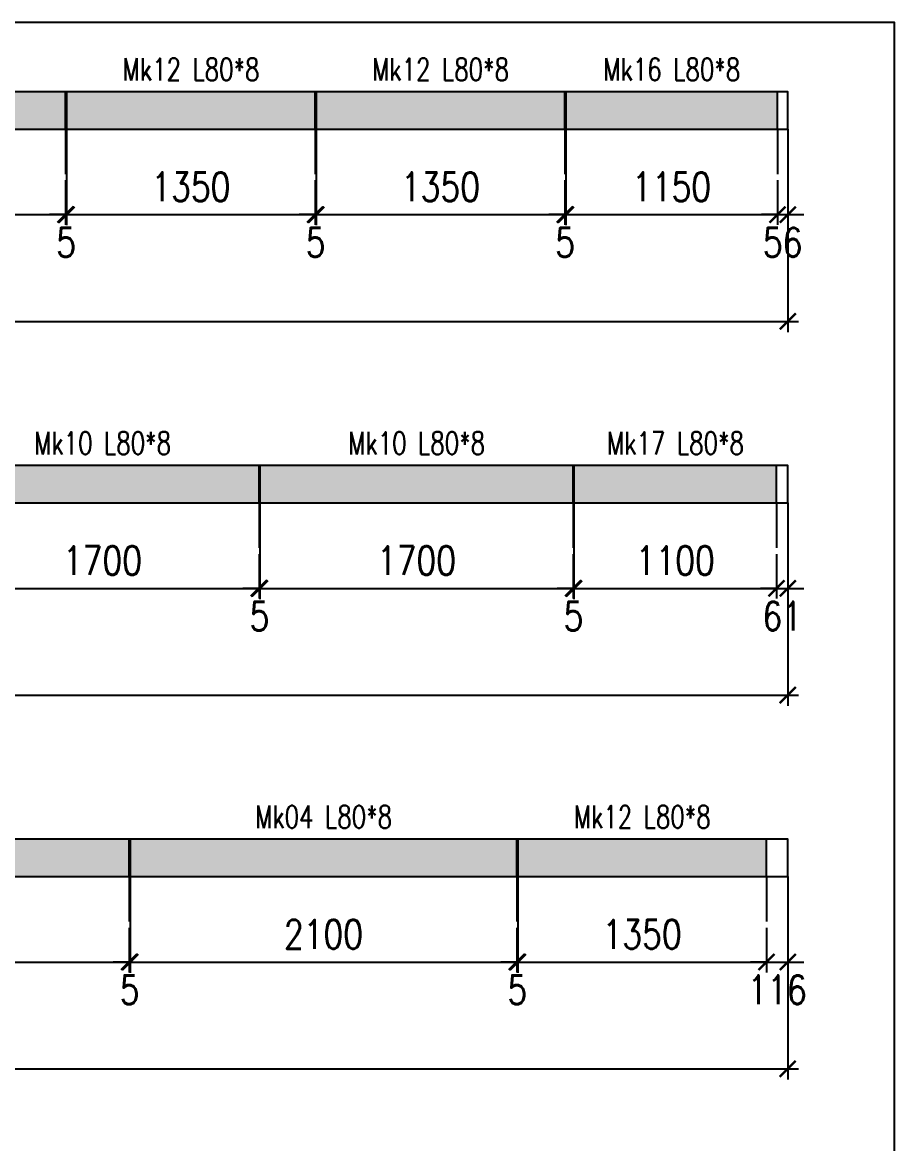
# Model space of a CAD drawing. Header units: millimetres. Extents: x -56 to 421004, y -1 to 91234.
# Drawn here: x 180572 to 185307, y 72392 to 78479 of the extents above; entities that cross this region are included whole.
import ezdxf
from ezdxf.enums import TextEntityAlignment as Align

# ---------------------------------------------------------------- set-up
doc = ezdxf.new("R2010")
doc.units = ezdxf.units.MM
doc.styles.add('EasyCutStyle', font='romans.shx', dxfattribs={"width": 0.8})
doc.styles.add('EasyCutStyleOptimezeBars', font='Romans.shx', dxfattribs={"width": 0.8})
doc.dimstyles.new('EasyCutDimOptimezeBars', dxfattribs={"dimscale": 57.971, "dimtxt": 2.7, "dimasz": 1.5, "dimexe": 1, "dimexo": 0, "dimgap": 1.25, "dimtad": 1, "dimdec": 1, "dimrnd": 0.5, "dimzin": 12, "dimdsep": 46, "dimtxsty": 'EasyCutStyleOptimezeBars', "dimblk": 'ARCHTICK', "dimblk1": 'ARCHTICK', "dimblk2": 'ARCHTICK', "dimcen": 1, "dimdle": 1, "dimclrd": 1, "dimclre": 1, "dimclrt": 3, "dimadec": 3, "dimazin": 0, "dimtfac": 1, "dimtdec": 1, "dimtix": 1, "dimtmove": 0, "dimatfit": 3, "dimfxl": 1, "dimtfill": 1, "dimtolj": 1, "dimtzin": 0, "dimarcsym": 0})

# ---------------------------------------------------------------- blocks, each defined once
blk = doc.blocks.new('_ArchTick')
at = {"color": 0, "linetype": 'ByBlock', "const_width": 0.15}
blk.add_lwpolyline([(-0.5, -0.5), (0.5, 0.5)], dxfattribs=at)
blk = doc.blocks.new('*D1001')
at = {"color": 1, "lineweight": -2}
for p, q in [((179456.3, 77899.5), (179456.3, 77377.8)), ((180806.3, 77899.5), (180806.3, 77377.8)), ((179398.3, 77435.7), (180864.2, 77435.7))]:
    blk.add_line(p, q, dxfattribs=at)
at = {"layer": 'Defpoints', "color": 0}
for p in [(179456.3, 77899.5), (180806.3, 77899.5), (180806.3, 77435.7)]:
    blk.add_point(p, dxfattribs=at)
at = {"color": 1, "lineweight": -2, "xscale": 86.9637, "yscale": 86.9637, "zscale": 86.9637, "rotation": 180}
blk.add_blockref('_ArchTick', (179456.3, 77435.7), dxfattribs=at)
at = {"color": 1, "lineweight": -2, "xscale": 86.9637, "yscale": 86.9637, "zscale": 86.9637}
blk.add_blockref('_ArchTick', (180806.3, 77435.7), dxfattribs=at)
at = {"color": 3, "insert": (180131.3, 77586.5), "char_height": 156.53, "attachment_point": 5, "style": 'EasyCutStyleOptimezeBars', "bg_fill": 3, "box_fill_scale": 1.1, "bg_fill_color": 256, "bg_fill_true_color": 13158600, "bg_fill_transparency": 9583960}
blk.add_mtext('\\A1;1350', dxfattribs=at)
blk = doc.blocks.new('*D1002')
at = {"color": 1, "lineweight": -2}
for p, q in [((180806.3, 77899.5), (180806.3, 77377.8)), ((180811.3, 77899.5), (180811.3, 77377.8)), ((180806.3, 77435.7), (180719.3, 77435.7)), ((180806.3, 77435.7), (180811.3, 77435.7)), ((180811.3, 77435.7), (180898.2, 77435.7))]:
    blk.add_line(p, q, dxfattribs=at)
at = {"layer": 'Defpoints', "color": 0}
for p in [(180806.3, 77899.5), (180811.3, 77899.5), (180811.3, 77435.7)]:
    blk.add_point(p, dxfattribs=at)
at = {"color": 1, "lineweight": -2, "xscale": 86.9637, "yscale": 86.9637, "zscale": 86.9637}
blk.add_blockref('_ArchTick', (180806.3, 77435.7), dxfattribs=at)
at = {"color": 1, "lineweight": -2, "xscale": 86.9637, "yscale": 86.9637, "zscale": 86.9637, "rotation": 180}
blk.add_blockref('_ArchTick', (180811.3, 77435.7), dxfattribs=at)
at = {"color": 3, "char_height": 156.53, "attachment_point": 5, "style": 'EasyCutStyleOptimezeBars', "bg_fill": 3, "box_fill_scale": 1.1, "bg_fill_color": 256, "bg_fill_true_color": 13158600}
for s, insert, bg_fill_transparency in [('\\A1;', (180808.8, 77638.7), 4837207), ('\\A1;5', (180808.8, 77285), 0)]:
    blk.add_mtext(s, dxfattribs=dict(at, insert=insert, bg_fill_transparency=bg_fill_transparency))
blk = doc.blocks.new('*D1003')
at = {"color": 1, "lineweight": -2}
for p, q in [((180811.3, 77899.5), (180811.3, 77377.8)), ((182161.3, 77899.5), (182161.3, 77377.8)), ((180753.3, 77435.7), (182219.2, 77435.7))]:
    blk.add_line(p, q, dxfattribs=at)
at = {"layer": 'Defpoints', "color": 0}
for p in [(180811.3, 77899.5), (182161.3, 77899.5), (182161.3, 77435.7)]:
    blk.add_point(p, dxfattribs=at)
at = {"color": 1, "lineweight": -2, "xscale": 86.9637, "yscale": 86.9637, "zscale": 86.9637, "rotation": 180}
blk.add_blockref('_ArchTick', (180811.3, 77435.7), dxfattribs=at)
at = {"color": 1, "lineweight": -2, "xscale": 86.9637, "yscale": 86.9637, "zscale": 86.9637}
blk.add_blockref('_ArchTick', (182161.3, 77435.7), dxfattribs=at)
at = {"color": 3, "insert": (181486.3, 77586.5), "char_height": 156.53, "attachment_point": 5, "style": 'EasyCutStyleOptimezeBars', "bg_fill": 3, "box_fill_scale": 1.1, "bg_fill_color": 256, "bg_fill_true_color": 13158600, "bg_fill_transparency": 0}
blk.add_mtext('\\A1;1350', dxfattribs=at)
blk = doc.blocks.new('*D1004')
at = {"color": 1, "lineweight": -2}
for p, q in [((182161.3, 77899.5), (182161.3, 77377.8)), ((182166.3, 77899.5), (182166.3, 77377.8)), ((182161.3, 77435.7), (182074.3, 77435.7)), ((182161.3, 77435.7), (182166.3, 77435.7)), ((182166.3, 77435.7), (182253.2, 77435.7))]:
    blk.add_line(p, q, dxfattribs=at)
at = {"layer": 'Defpoints', "color": 0}
for p in [(182161.3, 77899.5), (182166.3, 77899.5), (182166.3, 77435.7)]:
    blk.add_point(p, dxfattribs=at)
at = {"color": 1, "lineweight": -2, "xscale": 86.9637, "yscale": 86.9637, "zscale": 86.9637}
blk.add_blockref('_ArchTick', (182161.3, 77435.7), dxfattribs=at)
at = {"color": 1, "lineweight": -2, "xscale": 86.9637, "yscale": 86.9637, "zscale": 86.9637, "rotation": 180}
blk.add_blockref('_ArchTick', (182166.3, 77435.7), dxfattribs=at)
at = {"color": 3, "char_height": 156.53, "attachment_point": 5, "style": 'EasyCutStyleOptimezeBars', "bg_fill": 3, "box_fill_scale": 1.1, "bg_fill_color": 256, "bg_fill_true_color": 13158600, "bg_fill_transparency": 0}
for s, insert in [('\\A1;', (182163.8, 77638.7)), ('\\A1;5', (182163.8, 77285))]:
    blk.add_mtext(s, dxfattribs=dict(at, insert=insert))
blk = doc.blocks.new('*D1005')
at = {"color": 1, "lineweight": -2}
for p, q in [((182166.3, 77899.5), (182166.3, 77377.8)), ((183516.3, 77899.5), (183516.3, 77377.8)), ((182108.3, 77435.7), (183574.2, 77435.7))]:
    blk.add_line(p, q, dxfattribs=at)
at = {"layer": 'Defpoints', "color": 0}
for p in [(182166.3, 77899.5), (183516.3, 77899.5), (183516.3, 77435.7)]:
    blk.add_point(p, dxfattribs=at)
at = {"color": 1, "lineweight": -2, "xscale": 86.9637, "yscale": 86.9637, "zscale": 86.9637, "rotation": 180}
blk.add_blockref('_ArchTick', (182166.3, 77435.7), dxfattribs=at)
at = {"color": 1, "lineweight": -2, "xscale": 86.9637, "yscale": 86.9637, "zscale": 86.9637}
blk.add_blockref('_ArchTick', (183516.3, 77435.7), dxfattribs=at)
at = {"color": 3, "insert": (182841.3, 77586.5), "char_height": 156.53, "attachment_point": 5, "style": 'EasyCutStyleOptimezeBars', "bg_fill": 3, "box_fill_scale": 1.1, "bg_fill_color": 256, "bg_fill_true_color": 13158600, "bg_fill_transparency": 9634456}
blk.add_mtext('\\A1;1350', dxfattribs=at)
blk = doc.blocks.new('*D1006')
at = {"color": 1, "lineweight": -2}
for p, q in [((183516.3, 77899.5), (183516.3, 77377.8)), ((183521.3, 77899.5), (183521.3, 77377.8)), ((183516.3, 77435.7), (183429.3, 77435.7)), ((183516.3, 77435.7), (183521.3, 77435.7)), ((183521.3, 77435.7), (183608.2, 77435.7))]:
    blk.add_line(p, q, dxfattribs=at)
at = {"layer": 'Defpoints', "color": 0}
for p in [(183516.3, 77899.5), (183521.3, 77899.5), (183521.3, 77435.7)]:
    blk.add_point(p, dxfattribs=at)
at = {"color": 1, "lineweight": -2, "xscale": 86.9637, "yscale": 86.9637, "zscale": 86.9637}
blk.add_blockref('_ArchTick', (183516.3, 77435.7), dxfattribs=at)
at = {"color": 1, "lineweight": -2, "xscale": 86.9637, "yscale": 86.9637, "zscale": 86.9637, "rotation": 180}
blk.add_blockref('_ArchTick', (183521.3, 77435.7), dxfattribs=at)
at = {"color": 3, "char_height": 156.53, "attachment_point": 5, "style": 'EasyCutStyleOptimezeBars', "bg_fill": 3, "box_fill_scale": 1.1, "bg_fill_color": 256, "bg_fill_true_color": 13158600}
for s, insert, bg_fill_transparency in [('\\A1;', (183518.8, 77638.7), 4837207), ('\\A1;5', (183518.8, 77285), 0)]:
    blk.add_mtext(s, dxfattribs=dict(at, insert=insert, bg_fill_transparency=bg_fill_transparency))
blk = doc.blocks.new('*D1007')
at = {"color": 1, "lineweight": -2}
for p, q in [((183521.3, 77899.5), (183521.3, 77377.8)), ((184671.3, 77899.5), (184671.3, 77377.8)), ((183463.3, 77435.7), (184729.2, 77435.7))]:
    blk.add_line(p, q, dxfattribs=at)
at = {"layer": 'Defpoints', "color": 0}
for p in [(183521.3, 77899.5), (184671.3, 77899.5), (184671.3, 77435.7)]:
    blk.add_point(p, dxfattribs=at)
at = {"color": 1, "lineweight": -2, "xscale": 86.9637, "yscale": 86.9637, "zscale": 86.9637, "rotation": 180}
blk.add_blockref('_ArchTick', (183521.3, 77435.7), dxfattribs=at)
at = {"color": 1, "lineweight": -2, "xscale": 86.9637, "yscale": 86.9637, "zscale": 86.9637}
blk.add_blockref('_ArchTick', (184671.3, 77435.7), dxfattribs=at)
at = {"color": 3, "insert": (184096.3, 77586.5), "char_height": 156.53, "attachment_point": 5, "style": 'EasyCutStyleOptimezeBars', "bg_fill": 3, "box_fill_scale": 1.1, "bg_fill_color": 256, "bg_fill_true_color": 13158600, "bg_fill_transparency": 0}
blk.add_mtext('\\A1;1150', dxfattribs=at)
blk = doc.blocks.new('*D1008')
at = {"color": 1, "lineweight": -2}
for p, q in [((184671.3, 77899.5), (184671.3, 77377.8)), ((184727.3, 77899.5), (184727.3, 77377.8)), ((184671.3, 77435.7), (184584.3, 77435.7)), ((184671.3, 77435.7), (184727.3, 77435.7)), ((184727.3, 77435.7), (184814.2, 77435.7))]:
    blk.add_line(p, q, dxfattribs=at)
at = {"layer": 'Defpoints', "color": 0}
for p in [(184671.3, 77899.5), (184727.3, 77899.5), (184727.3, 77435.7)]:
    blk.add_point(p, dxfattribs=at)
at = {"color": 1, "lineweight": -2, "xscale": 86.9637, "yscale": 86.9637, "zscale": 86.9637}
blk.add_blockref('_ArchTick', (184671.3, 77435.7), dxfattribs=at)
at = {"color": 1, "lineweight": -2, "xscale": 86.9637, "yscale": 86.9637, "zscale": 86.9637, "rotation": 180}
blk.add_blockref('_ArchTick', (184727.3, 77435.7), dxfattribs=at)
at = {"color": 3, "char_height": 156.53, "attachment_point": 5, "style": 'EasyCutStyleOptimezeBars', "bg_fill": 3, "box_fill_scale": 1.1, "bg_fill_color": 256, "bg_fill_true_color": 13158600, "bg_fill_transparency": 0}
for s, insert in [('\\A1;', (184699.3, 77638.7)), ('\\A1;56', (184699.3, 77285))]:
    blk.add_mtext(s, dxfattribs=dict(at, insert=insert))
blk = doc.blocks.new('*D1009')
at = {"color": 1, "lineweight": -2}
for p, q in [((172726.3, 77899.5), (172726.3, 76798)), ((184727.3, 77899.5), (184727.3, 76798)), ((172668.3, 76856), (184785.2, 76856))]:
    blk.add_line(p, q, dxfattribs=at)
at = {"layer": 'Defpoints', "color": 0}
for p in [(172726.3, 77899.5), (184727.3, 77899.5), (184727.3, 76856)]:
    blk.add_point(p, dxfattribs=at)
at = {"color": 1, "lineweight": -2, "xscale": 86.9637, "yscale": 86.9637, "zscale": 86.9637, "rotation": 180}
blk.add_blockref('_ArchTick', (172726.3, 76856), dxfattribs=at)
at = {"color": 1, "lineweight": -2, "xscale": 86.9637, "yscale": 86.9637, "zscale": 86.9637}
blk.add_blockref('_ArchTick', (184727.3, 76856), dxfattribs=at)
at = {"color": 3, "insert": (178726.8, 77006.7), "char_height": 156.53, "attachment_point": 5, "style": 'EasyCutStyleOptimezeBars', "bg_fill": 3, "box_fill_scale": 1.1, "bg_fill_color": 256, "bg_fill_true_color": 13158600, "bg_fill_transparency": 2290048}
blk.add_mtext('\\A1;12001', dxfattribs=at)
blk = doc.blocks.new('*D1019')
at = {"color": 1, "lineweight": -2}
for p, q in [((180156.3, 75870.4), (180156.3, 75348.6)), ((181856.3, 75870.4), (181856.3, 75348.6)), ((180098.3, 75406.6), (181914.2, 75406.6))]:
    blk.add_line(p, q, dxfattribs=at)
at = {"layer": 'Defpoints', "color": 0}
for p in [(180156.3, 75870.4), (181856.3, 75870.4), (181856.3, 75406.6)]:
    blk.add_point(p, dxfattribs=at)
at = {"color": 1, "lineweight": -2, "xscale": 86.9637, "yscale": 86.9637, "zscale": 86.9637, "rotation": 180}
blk.add_blockref('_ArchTick', (180156.3, 75406.6), dxfattribs=at)
at = {"color": 1, "lineweight": -2, "xscale": 86.9637, "yscale": 86.9637, "zscale": 86.9637}
blk.add_blockref('_ArchTick', (181856.3, 75406.6), dxfattribs=at)
at = {"color": 3, "insert": (181006.3, 75557.3), "char_height": 156.53, "attachment_point": 5, "style": 'EasyCutStyleOptimezeBars', "bg_fill": 3, "box_fill_scale": 1.1, "bg_fill_color": 256, "bg_fill_true_color": 13158600, "bg_fill_transparency": 4837207}
blk.add_mtext('\\A1;1700', dxfattribs=at)
blk = doc.blocks.new('*D1020')
at = {"color": 1, "lineweight": -2}
for p, q in [((181856.3, 75870.4), (181856.3, 75348.6)), ((181861.3, 75870.4), (181861.3, 75348.6)), ((181856.3, 75406.6), (181769.3, 75406.6)), ((181856.3, 75406.6), (181861.3, 75406.6)), ((181861.3, 75406.6), (181948.2, 75406.6))]:
    blk.add_line(p, q, dxfattribs=at)
at = {"layer": 'Defpoints', "color": 0}
for p in [(181856.3, 75870.4), (181861.3, 75870.4), (181861.3, 75406.6)]:
    blk.add_point(p, dxfattribs=at)
at = {"color": 1, "lineweight": -2, "xscale": 86.9637, "yscale": 86.9637, "zscale": 86.9637}
blk.add_blockref('_ArchTick', (181856.3, 75406.6), dxfattribs=at)
at = {"color": 1, "lineweight": -2, "xscale": 86.9637, "yscale": 86.9637, "zscale": 86.9637, "rotation": 180}
blk.add_blockref('_ArchTick', (181861.3, 75406.6), dxfattribs=at)
at = {"color": 3, "char_height": 156.53, "attachment_point": 5, "style": 'EasyCutStyleOptimezeBars', "bg_fill": 3, "box_fill_scale": 1.1, "bg_fill_color": 256, "bg_fill_true_color": 13158600}
for s, insert, bg_fill_transparency in [('\\A1;', (181858.8, 75609.5), 6930656), ('\\A1;5', (181858.8, 75255.9), 6930592)]:
    blk.add_mtext(s, dxfattribs=dict(at, insert=insert, bg_fill_transparency=bg_fill_transparency))
blk = doc.blocks.new('*D1021')
at = {"color": 1, "lineweight": -2}
for p, q in [((181861.3, 75870.4), (181861.3, 75348.6)), ((183561.3, 75870.4), (183561.3, 75348.6)), ((181803.3, 75406.6), (183619.2, 75406.6))]:
    blk.add_line(p, q, dxfattribs=at)
at = {"layer": 'Defpoints', "color": 0}
for p in [(181861.3, 75870.4), (183561.3, 75870.4), (183561.3, 75406.6)]:
    blk.add_point(p, dxfattribs=at)
at = {"color": 1, "lineweight": -2, "xscale": 86.9637, "yscale": 86.9637, "zscale": 86.9637, "rotation": 180}
blk.add_blockref('_ArchTick', (181861.3, 75406.6), dxfattribs=at)
at = {"color": 1, "lineweight": -2, "xscale": 86.9637, "yscale": 86.9637, "zscale": 86.9637}
blk.add_blockref('_ArchTick', (183561.3, 75406.6), dxfattribs=at)
at = {"color": 3, "insert": (182711.3, 75557.3), "char_height": 156.53, "attachment_point": 5, "style": 'EasyCutStyleOptimezeBars', "bg_fill": 3, "box_fill_scale": 1.1, "bg_fill_color": 256, "bg_fill_true_color": 13158600, "bg_fill_transparency": 4259909}
blk.add_mtext('\\A1;1700', dxfattribs=at)
blk = doc.blocks.new('*D1022')
at = {"color": 1, "lineweight": -2}
for p, q in [((183561.3, 75870.4), (183561.3, 75348.6)), ((183566.3, 75870.4), (183566.3, 75348.6)), ((183561.3, 75406.6), (183474.3, 75406.6)), ((183561.3, 75406.6), (183566.3, 75406.6)), ((183566.3, 75406.6), (183653.2, 75406.6))]:
    blk.add_line(p, q, dxfattribs=at)
at = {"layer": 'Defpoints', "color": 0}
for p in [(183561.3, 75870.4), (183566.3, 75870.4), (183566.3, 75406.6)]:
    blk.add_point(p, dxfattribs=at)
at = {"color": 1, "lineweight": -2, "xscale": 86.9637, "yscale": 86.9637, "zscale": 86.9637}
blk.add_blockref('_ArchTick', (183561.3, 75406.6), dxfattribs=at)
at = {"color": 1, "lineweight": -2, "xscale": 86.9637, "yscale": 86.9637, "zscale": 86.9637, "rotation": 180}
blk.add_blockref('_ArchTick', (183566.3, 75406.6), dxfattribs=at)
at = {"color": 3, "char_height": 156.53, "attachment_point": 5, "style": 'EasyCutStyleOptimezeBars', "bg_fill": 3, "box_fill_scale": 1.1, "bg_fill_color": 256, "bg_fill_true_color": 13158600}
for s, insert, bg_fill_transparency in [('\\A1;', (183563.8, 75609.5), 10632244), ('\\A1;5', (183563.8, 75255.9), 0)]:
    blk.add_mtext(s, dxfattribs=dict(at, insert=insert, bg_fill_transparency=bg_fill_transparency))
blk = doc.blocks.new('*D1023')
at = {"color": 1, "lineweight": -2}
for p, q in [((183566.3, 75870.4), (183566.3, 75348.6)), ((184666.3, 75870.4), (184666.3, 75348.6)), ((183508.3, 75406.6), (184724.2, 75406.6))]:
    blk.add_line(p, q, dxfattribs=at)
at = {"layer": 'Defpoints', "color": 0}
for p in [(183566.3, 75870.4), (184666.3, 75870.4), (184666.3, 75406.6)]:
    blk.add_point(p, dxfattribs=at)
at = {"color": 1, "lineweight": -2, "xscale": 86.9637, "yscale": 86.9637, "zscale": 86.9637, "rotation": 180}
blk.add_blockref('_ArchTick', (183566.3, 75406.6), dxfattribs=at)
at = {"color": 1, "lineweight": -2, "xscale": 86.9637, "yscale": 86.9637, "zscale": 86.9637}
blk.add_blockref('_ArchTick', (184666.3, 75406.6), dxfattribs=at)
at = {"color": 3, "insert": (184116.3, 75557.3), "char_height": 156.53, "attachment_point": 5, "style": 'EasyCutStyleOptimezeBars', "bg_fill": 3, "box_fill_scale": 1.1, "bg_fill_color": 256, "bg_fill_true_color": 13158600, "bg_fill_transparency": 4837207}
blk.add_mtext('\\A1;1100', dxfattribs=at)
blk = doc.blocks.new('*D1024')
at = {"color": 1, "lineweight": -2}
for p, q in [((184666.3, 75870.4), (184666.3, 75348.6)), ((184727.3, 75870.4), (184727.3, 75348.6)), ((184666.3, 75406.6), (184579.3, 75406.6)), ((184666.3, 75406.6), (184727.3, 75406.6)), ((184727.3, 75406.6), (184814.2, 75406.6))]:
    blk.add_line(p, q, dxfattribs=at)
at = {"layer": 'Defpoints', "color": 0}
for p in [(184666.3, 75870.4), (184727.3, 75870.4), (184727.3, 75406.6)]:
    blk.add_point(p, dxfattribs=at)
at = {"color": 1, "lineweight": -2, "xscale": 86.9637, "yscale": 86.9637, "zscale": 86.9637}
blk.add_blockref('_ArchTick', (184666.3, 75406.6), dxfattribs=at)
at = {"color": 1, "lineweight": -2, "xscale": 86.9637, "yscale": 86.9637, "zscale": 86.9637, "rotation": 180}
blk.add_blockref('_ArchTick', (184727.3, 75406.6), dxfattribs=at)
at = {"color": 3, "char_height": 156.53, "attachment_point": 5, "style": 'EasyCutStyleOptimezeBars', "bg_fill": 3, "box_fill_scale": 1.1, "bg_fill_color": 256, "bg_fill_true_color": 13158600}
for s, insert, bg_fill_transparency in [('\\A1;', (184696.8, 75609.5), 6963392), ('\\A1;61', (184696.8, 75255.9), 6963360)]:
    blk.add_mtext(s, dxfattribs=dict(at, insert=insert, bg_fill_transparency=bg_fill_transparency))
blk = doc.blocks.new('*D1025')
at = {"color": 1, "lineweight": -2}
for p, q in [((172726.3, 75870.4), (172726.3, 74768.9)), ((184727.3, 75870.4), (184727.3, 74768.9)), ((172668.3, 74826.8), (184785.2, 74826.8))]:
    blk.add_line(p, q, dxfattribs=at)
at = {"layer": 'Defpoints', "color": 0}
for p in [(172726.3, 75870.4), (184727.3, 75870.4), (184727.3, 74826.8)]:
    blk.add_point(p, dxfattribs=at)
at = {"color": 1, "lineweight": -2, "xscale": 86.9637, "yscale": 86.9637, "zscale": 86.9637, "rotation": 180}
blk.add_blockref('_ArchTick', (172726.3, 74826.8), dxfattribs=at)
at = {"color": 1, "lineweight": -2, "xscale": 86.9637, "yscale": 86.9637, "zscale": 86.9637}
blk.add_blockref('_ArchTick', (184727.3, 74826.8), dxfattribs=at)
at = {"color": 3, "insert": (178726.8, 74977.6), "char_height": 156.53, "attachment_point": 5, "style": 'EasyCutStyleOptimezeBars', "bg_fill": 3, "box_fill_scale": 1.1, "bg_fill_color": 256, "bg_fill_true_color": 13158600, "bg_fill_transparency": 9946792}
blk.add_mtext('\\A1;12001', dxfattribs=at)
blk = doc.blocks.new('*D1033')
at = {"color": 1, "lineweight": -2}
for p, q in [((179051.3, 73841.2), (179051.3, 73319.5)), ((181151.3, 73841.2), (181151.3, 73319.5)), ((178993.3, 73377.4), (181209.2, 73377.4))]:
    blk.add_line(p, q, dxfattribs=at)
at = {"layer": 'Defpoints', "color": 0}
for p in [(179051.3, 73841.2), (181151.3, 73841.2), (181151.3, 73377.4)]:
    blk.add_point(p, dxfattribs=at)
at = {"color": 1, "lineweight": -2, "xscale": 86.9637, "yscale": 86.9637, "zscale": 86.9637, "rotation": 180}
blk.add_blockref('_ArchTick', (179051.3, 73377.4), dxfattribs=at)
at = {"color": 1, "lineweight": -2, "xscale": 86.9637, "yscale": 86.9637, "zscale": 86.9637}
blk.add_blockref('_ArchTick', (181151.3, 73377.4), dxfattribs=at)
at = {"color": 3, "insert": (180101.3, 73528.2), "char_height": 156.53, "attachment_point": 5, "style": 'EasyCutStyleOptimezeBars', "bg_fill": 3, "box_fill_scale": 1.1, "bg_fill_color": 256, "bg_fill_true_color": 13158600, "bg_fill_transparency": 7520368}
blk.add_mtext('\\A1;2100', dxfattribs=at)
blk = doc.blocks.new('*D1034')
at = {"color": 1, "lineweight": -2}
for p, q in [((181151.3, 73841.2), (181151.3, 73319.5)), ((181156.3, 73841.2), (181156.3, 73319.5)), ((181151.3, 73377.4), (181064.3, 73377.4)), ((181151.3, 73377.4), (181156.3, 73377.4)), ((181156.3, 73377.4), (181243.2, 73377.4))]:
    blk.add_line(p, q, dxfattribs=at)
at = {"layer": 'Defpoints', "color": 0}
for p in [(181151.3, 73841.2), (181156.3, 73841.2), (181156.3, 73377.4)]:
    blk.add_point(p, dxfattribs=at)
at = {"color": 1, "lineweight": -2, "xscale": 86.9637, "yscale": 86.9637, "zscale": 86.9637}
blk.add_blockref('_ArchTick', (181151.3, 73377.4), dxfattribs=at)
at = {"color": 1, "lineweight": -2, "xscale": 86.9637, "yscale": 86.9637, "zscale": 86.9637, "rotation": 180}
blk.add_blockref('_ArchTick', (181156.3, 73377.4), dxfattribs=at)
at = {"color": 3, "char_height": 156.53, "attachment_point": 5, "style": 'EasyCutStyleOptimezeBars', "bg_fill": 3, "box_fill_scale": 1.1, "bg_fill_color": 256, "bg_fill_true_color": 13158600}
for s, insert, bg_fill_transparency in [('\\A1;', (181153.8, 73580.4), 4837207), ('\\A1;5', (181153.8, 73226.7), 0)]:
    blk.add_mtext(s, dxfattribs=dict(at, insert=insert, bg_fill_transparency=bg_fill_transparency))
blk = doc.blocks.new('*D1035')
at = {"color": 1, "lineweight": -2}
for p, q in [((181156.3, 73841.2), (181156.3, 73319.5)), ((183256.3, 73841.2), (183256.3, 73319.5)), ((181098.3, 73377.4), (183314.2, 73377.4))]:
    blk.add_line(p, q, dxfattribs=at)
at = {"layer": 'Defpoints', "color": 0}
for p in [(181156.3, 73841.2), (183256.3, 73841.2), (183256.3, 73377.4)]:
    blk.add_point(p, dxfattribs=at)
at = {"color": 1, "lineweight": -2, "xscale": 86.9637, "yscale": 86.9637, "zscale": 86.9637, "rotation": 180}
blk.add_blockref('_ArchTick', (181156.3, 73377.4), dxfattribs=at)
at = {"color": 1, "lineweight": -2, "xscale": 86.9637, "yscale": 86.9637, "zscale": 86.9637}
blk.add_blockref('_ArchTick', (183256.3, 73377.4), dxfattribs=at)
at = {"color": 3, "insert": (182206.3, 73528.2), "char_height": 156.53, "attachment_point": 5, "style": 'EasyCutStyleOptimezeBars', "bg_fill": 3, "box_fill_scale": 1.1, "bg_fill_color": 256, "bg_fill_true_color": 13158600, "bg_fill_transparency": 10200048}
blk.add_mtext('\\A1;2100', dxfattribs=at)
blk = doc.blocks.new('*D1036')
at = {"color": 1, "lineweight": -2}
for p, q in [((183256.3, 73841.2), (183256.3, 73319.5)), ((183261.3, 73841.2), (183261.3, 73319.5)), ((183256.3, 73377.4), (183169.3, 73377.4)), ((183256.3, 73377.4), (183261.3, 73377.4)), ((183261.3, 73377.4), (183348.2, 73377.4))]:
    blk.add_line(p, q, dxfattribs=at)
at = {"layer": 'Defpoints', "color": 0}
for p in [(183256.3, 73841.2), (183261.3, 73841.2), (183261.3, 73377.4)]:
    blk.add_point(p, dxfattribs=at)
at = {"color": 1, "lineweight": -2, "xscale": 86.9637, "yscale": 86.9637, "zscale": 86.9637}
blk.add_blockref('_ArchTick', (183256.3, 73377.4), dxfattribs=at)
at = {"color": 1, "lineweight": -2, "xscale": 86.9637, "yscale": 86.9637, "zscale": 86.9637, "rotation": 180}
blk.add_blockref('_ArchTick', (183261.3, 73377.4), dxfattribs=at)
at = {"color": 3, "char_height": 156.53, "attachment_point": 5, "style": 'EasyCutStyleOptimezeBars', "bg_fill": 3, "box_fill_scale": 1.1, "bg_fill_color": 256, "bg_fill_true_color": 13158600}
for s, insert, bg_fill_transparency in [('\\A1;', (183258.8, 73580.4), 10641532), ('\\A1;5', (183258.8, 73226.7), 10641548)]:
    blk.add_mtext(s, dxfattribs=dict(at, insert=insert, bg_fill_transparency=bg_fill_transparency))
blk = doc.blocks.new('*D1037')
at = {"color": 1, "lineweight": -2}
for p, q in [((183261.3, 73841.2), (183261.3, 73319.5)), ((184611.3, 73841.2), (184611.3, 73319.5)), ((183203.3, 73377.4), (184669.2, 73377.4))]:
    blk.add_line(p, q, dxfattribs=at)
at = {"layer": 'Defpoints', "color": 0}
for p in [(183261.3, 73841.2), (184611.3, 73841.2), (184611.3, 73377.4)]:
    blk.add_point(p, dxfattribs=at)
at = {"color": 1, "lineweight": -2, "xscale": 86.9637, "yscale": 86.9637, "zscale": 86.9637, "rotation": 180}
blk.add_blockref('_ArchTick', (183261.3, 73377.4), dxfattribs=at)
at = {"color": 1, "lineweight": -2, "xscale": 86.9637, "yscale": 86.9637, "zscale": 86.9637}
blk.add_blockref('_ArchTick', (184611.3, 73377.4), dxfattribs=at)
at = {"color": 3, "insert": (183936.3, 73528.2), "char_height": 156.53, "attachment_point": 5, "style": 'EasyCutStyleOptimezeBars', "bg_fill": 3, "box_fill_scale": 1.1, "bg_fill_color": 256, "bg_fill_true_color": 13158600, "bg_fill_transparency": 7553136}
blk.add_mtext('\\A1;1350', dxfattribs=at)
blk = doc.blocks.new('*D1038')
at = {"color": 1, "lineweight": -2}
for p, q in [((184611.3, 73841.2), (184611.3, 73319.5)), ((184727.3, 73841.2), (184727.3, 73319.5)), ((184611.3, 73377.4), (184524.3, 73377.4)), ((184611.3, 73377.4), (184727.3, 73377.4)), ((184727.3, 73377.4), (184814.2, 73377.4))]:
    blk.add_line(p, q, dxfattribs=at)
at = {"layer": 'Defpoints', "color": 0}
for p in [(184611.3, 73841.2), (184727.3, 73841.2), (184727.3, 73377.4)]:
    blk.add_point(p, dxfattribs=at)
at = {"color": 1, "lineweight": -2, "xscale": 86.9637, "yscale": 86.9637, "zscale": 86.9637}
blk.add_blockref('_ArchTick', (184611.3, 73377.4), dxfattribs=at)
at = {"color": 1, "lineweight": -2, "xscale": 86.9637, "yscale": 86.9637, "zscale": 86.9637, "rotation": 180}
blk.add_blockref('_ArchTick', (184727.3, 73377.4), dxfattribs=at)
at = {"color": 3, "char_height": 156.53, "attachment_point": 5, "style": 'EasyCutStyleOptimezeBars', "bg_fill": 3, "box_fill_scale": 1.1, "bg_fill_color": 256, "bg_fill_true_color": 13158600}
for s, insert, bg_fill_transparency in [('\\A1;', (184669.3, 73580.4), 10641532), ('\\A1;116', (184669.3, 73226.7), 4837208)]:
    blk.add_mtext(s, dxfattribs=dict(at, insert=insert, bg_fill_transparency=bg_fill_transparency))
blk = doc.blocks.new('*D1039')
at = {"color": 1, "lineweight": -2}
for p, q in [((172726.3, 73841.2), (172726.3, 72739.7)), ((184727.3, 73841.2), (184727.3, 72739.7)), ((172668.3, 72797.7), (184785.2, 72797.7))]:
    blk.add_line(p, q, dxfattribs=at)
at = {"layer": 'Defpoints', "color": 0}
for p in [(172726.3, 73841.2), (184727.3, 73841.2), (184727.3, 72797.7)]:
    blk.add_point(p, dxfattribs=at)
at = {"color": 1, "lineweight": -2, "xscale": 86.9637, "yscale": 86.9637, "zscale": 86.9637, "rotation": 180}
blk.add_blockref('_ArchTick', (172726.3, 72797.7), dxfattribs=at)
at = {"color": 1, "lineweight": -2, "xscale": 86.9637, "yscale": 86.9637, "zscale": 86.9637}
blk.add_blockref('_ArchTick', (184727.3, 72797.7), dxfattribs=at)
at = {"color": 3, "insert": (178726.8, 72948.4), "char_height": 156.53, "attachment_point": 5, "style": 'EasyCutStyleOptimezeBars', "bg_fill": 3, "box_fill_scale": 1.1, "bg_fill_color": 256, "bg_fill_true_color": 13158600, "bg_fill_transparency": 7536686}
blk.add_mtext('\\A1;12001', dxfattribs=at)

msp = doc.modelspace()

# ---------------------------------------------------------------- linework, layer by layer
at = {"color": 5}
msp.add_lwpolyline([(168088.21, 66304.39), (185307.02, 66304.39), (185307.02, 78479.31), (168088.21, 78479.31)], close=True, dxfattribs=at)
at = {"color": 231, "true_color": 0xfd58be}
for points in [[(172726.27, 77899.55), (184727.27, 77899.55), (184727.27, 78102.46), (172726.27, 78102.46)], [(172726.27, 75870.39), (184727.27, 75870.39), (184727.27, 76073.31), (172726.27, 76073.31)], [(172726.27, 73841.24), (184727.27, 73841.24), (184727.27, 74044.16), (172726.27, 74044.16)]]:
    msp.add_lwpolyline(points, close=True, dxfattribs=at)
at = {"color": 7}
for points in [[(179456.27, 77899.55), (180806.27, 77899.55), (180806.27, 78102.46), (179456.27, 78102.46)], [(180811.27, 77899.55), (182161.27, 77899.55), (182161.27, 78102.46), (180811.27, 78102.46)], [(182166.27, 77899.55), (183516.27, 77899.55), (183516.27, 78102.46), (182166.27, 78102.46)], [(183521.27, 77899.55), (184671.27, 77899.55), (184671.27, 78102.46), (183521.27, 78102.46)], [(180156.27, 75870.39), (181856.27, 75870.39), (181856.27, 76073.31), (180156.27, 76073.31)], [(181861.27, 75870.39), (183561.27, 75870.39), (183561.27, 76073.31), (181861.27, 76073.31)], [(183566.27, 75870.39), (184666.27, 75870.39), (184666.27, 76073.31), (183566.27, 76073.31)], [(179051.27, 73841.24), (181151.27, 73841.24), (181151.27, 74044.16), (179051.27, 74044.16)], [(181156.27, 73841.24), (183256.27, 73841.24), (183256.27, 74044.16), (181156.27, 74044.16)], [(183261.27, 73841.24), (184611.27, 73841.24), (184611.27, 74044.16), (183261.27, 74044.16)]]:
    msp.add_lwpolyline(points, close=True, dxfattribs=at)
at = {"color": 44, "true_color": 0x976517}
for points in [[(179456.27, 77899.55), (180806.27, 77899.55), (179456.27, 78102.46), (180806.27, 78102.46)], [(180811.27, 77899.55), (182161.27, 77899.55), (180811.27, 78102.46), (182161.27, 78102.46)], [(182166.27, 77899.55), (183516.27, 77899.55), (182166.27, 78102.46), (183516.27, 78102.46)], [(183261.27, 73841.24), (184611.27, 73841.24), (183261.27, 74044.16), (184611.27, 74044.16)]]:
    msp.add_solid(points, dxfattribs=at)
at = {"color": 34, "true_color": 0x945717}
msp.add_solid([(183521.27, 77899.55), (184671.27, 77899.55), (183521.27, 78102.46), (184671.27, 78102.46)], dxfattribs=at)
at = {"color": 44, "true_color": 0x9c7d17}
for points in [[(180156.27, 75870.39), (181856.27, 75870.39), (180156.27, 76073.31), (181856.27, 76073.31)], [(181861.27, 75870.39), (183561.27, 75870.39), (181861.27, 76073.31), (183561.27, 76073.31)]]:
    msp.add_solid(points, dxfattribs=at)
at = {"color": 34, "true_color": 0x935417}
msp.add_solid([(183566.27, 75870.39), (184666.27, 75870.39), (183566.27, 76073.31), (184666.27, 76073.31)], dxfattribs=at)
at = {"color": 54, "true_color": 0xa39a17}
for points in [[(179051.27, 73841.24), (181151.27, 73841.24), (179051.27, 74044.16), (181151.27, 74044.16)], [(181156.27, 73841.24), (183256.27, 73841.24), (181156.27, 74044.16), (183256.27, 74044.16)]]:
    msp.add_solid(points, dxfattribs=at)

# ---------------------------------------------------------------- texts
at = {"style": 'EasyCutStyle', "width": 0.75}
for s, p in [('Mk12 L80*8', (181487.27, 78163.34)), ('Mk12 L80*8', (182842.27, 78163.34)), ('Mk16 L80*8', (184097.27, 78163.34)), ('Mk10 L80*8', (181007.27, 76134.18)), ('Mk10 L80*8', (182712.27, 76134.18)), ('Mk17 L80*8', (184117.27, 76134.18)), ('Mk04 L80*8', (182207.27, 74105.03)), ('Mk12 L80*8', (183937.27, 74105.03))]:
    msp.add_text(s, height=121.749, dxfattribs=at).set_placement(p, align=Align.CENTER)

# ---------------------------------------------------------------- next in the draw order: dimensions: what is measured, and where the dimension line sits
for base, p1, p2, picture, middle in [((180806.27, 77435.74), (179456.27, 77899.55), (180806.27, 77899.55), '*D1001', (180131.27, 77586.48)), ((181856.27, 75406.59), (180156.27, 75870.39), (181856.27, 75870.39), '*D1019', (181006.27, 75557.33)), ((181151.27, 73377.44), (179051.27, 73841.24), (181151.27, 73841.24), '*D1033', (180101.27, 73528.17))]:
    dim = msp.add_linear_dim(base=base, p1=p1, p2=p2, dimstyle='EasyCutDimOptimezeBars', override={"dimscale": 57.9758, "dimtad": 1})
    dim.commit()
    dim.dimension.update_dxf_attribs({"geometry": picture, "text_midpoint": middle})

# ---------------------------------------------------------------- next in the draw order: dimensions: what is measured, and where the dimension line sits
for base, p1, p2, picture, middle in [((180811.27, 77435.74), (180806.27, 77899.55), (180811.27, 77899.55), '*D1002', (180808.77, 77435.74)), ((181861.27, 75406.59), (181856.27, 75870.39), (181861.27, 75870.39), '*D1020', (181858.77, 75406.59)), ((181156.27, 73377.44), (181151.27, 73841.24), (181156.27, 73841.24), '*D1034', (181153.77, 73377.44))]:
    dim = msp.add_linear_dim(base=base, p1=p1, p2=p2, text='\\X<>', dimstyle='EasyCutDimOptimezeBars', override={"dimscale": 57.9758})
    dim.commit()
    dim.dimension.update_dxf_attribs({"geometry": picture, "text_midpoint": middle})

# ---------------------------------------------------------------- next in the draw order: dimensions: what is measured, and where the dimension line sits
for base, p1, p2, picture, middle in [((182161.27, 77435.74), (180811.27, 77899.55), (182161.27, 77899.55), '*D1003', (181486.27, 77586.48)), ((183561.27, 75406.59), (181861.27, 75870.39), (183561.27, 75870.39), '*D1021', (182711.27, 75557.33)), ((183256.27, 73377.44), (181156.27, 73841.24), (183256.27, 73841.24), '*D1035', (182206.27, 73528.17))]:
    dim = msp.add_linear_dim(base=base, p1=p1, p2=p2, dimstyle='EasyCutDimOptimezeBars', override={"dimscale": 57.9758, "dimtad": 1})
    dim.commit()
    dim.dimension.update_dxf_attribs({"geometry": picture, "text_midpoint": middle})

# ---------------------------------------------------------------- next in the draw order: dimensions: what is measured, and where the dimension line sits
for base, p1, p2, picture, middle in [((182166.27, 77435.74), (182161.27, 77899.55), (182166.27, 77899.55), '*D1004', (182163.77, 77435.74)), ((183566.27, 75406.59), (183561.27, 75870.39), (183566.27, 75870.39), '*D1022', (183563.77, 75406.59)), ((183261.27, 73377.44), (183256.27, 73841.24), (183261.27, 73841.24), '*D1036', (183258.77, 73377.44))]:
    dim = msp.add_linear_dim(base=base, p1=p1, p2=p2, text='\\X<>', dimstyle='EasyCutDimOptimezeBars', override={"dimscale": 57.9758})
    dim.commit()
    dim.dimension.update_dxf_attribs({"geometry": picture, "text_midpoint": middle})

# ---------------------------------------------------------------- next in the draw order: dimensions: what is measured, and where the dimension line sits
for base, p1, p2, picture, middle in [((183516.27, 77435.74), (182166.27, 77899.55), (183516.27, 77899.55), '*D1005', (182841.27, 77586.48)), ((184666.27, 75406.59), (183566.27, 75870.39), (184666.27, 75870.39), '*D1023', (184116.27, 75557.33)), ((184611.27, 73377.44), (183261.27, 73841.24), (184611.27, 73841.24), '*D1037', (183936.27, 73528.17))]:
    dim = msp.add_linear_dim(base=base, p1=p1, p2=p2, dimstyle='EasyCutDimOptimezeBars', override={"dimscale": 57.9758, "dimtad": 1})
    dim.commit()
    dim.dimension.update_dxf_attribs({"geometry": picture, "text_midpoint": middle})

# ---------------------------------------------------------------- next in the draw order: dimensions: what is measured, and where the dimension line sits
for base, p1, p2, picture, middle in [((183521.27, 77435.74), (183516.27, 77899.55), (183521.27, 77899.55), '*D1006', (183518.77, 77435.74)), ((184727.27, 75406.59), (184666.27, 75870.39), (184727.27, 75870.39), '*D1024', (184696.77, 75406.59)), ((184727.27, 73377.44), (184611.27, 73841.24), (184727.27, 73841.24), '*D1038', (184669.27, 73377.44))]:
    dim = msp.add_linear_dim(base=base, p1=p1, p2=p2, text='\\X<>', dimstyle='EasyCutDimOptimezeBars', override={"dimscale": 57.9758})
    dim.commit()
    dim.dimension.update_dxf_attribs({"geometry": picture, "text_midpoint": middle})

# ---------------------------------------------------------------- next in the draw order: dimensions: what is measured, and where the dimension line sits
for base, p1, p2, picture, middle in [((184671.27, 77435.74), (183521.27, 77899.55), (184671.27, 77899.55), '*D1007', (184096.27, 77586.48)), ((184727.27, 74826.83), (172726.27, 75870.39), (184727.27, 75870.39), '*D1025', (178726.77, 74977.57)), ((184727.27, 72797.68), (172726.27, 73841.24), (184727.27, 73841.24), '*D1039', (178726.77, 72948.41))]:
    dim = msp.add_linear_dim(base=base, p1=p1, p2=p2, dimstyle='EasyCutDimOptimezeBars', override={"dimscale": 57.9758, "dimtad": 1})
    dim.commit()
    dim.dimension.update_dxf_attribs({"geometry": picture, "text_midpoint": middle})

# ---------------------------------------------------------------- next in the draw order: dimensions: what is measured, and where the dimension line sits
dim = msp.add_linear_dim(base=(184727.27, 77435.74), p1=(184671.27, 77899.55), p2=(184727.27, 77899.55), text='\\X<>', dimstyle='EasyCutDimOptimezeBars', override={"dimscale": 57.9758})
dim.commit()
dim.dimension.update_dxf_attribs({"geometry": '*D1008', "text_midpoint": (184699.27, 77435.74)})

# ---------------------------------------------------------------- next in the draw order: dimensions: what is measured, and where the dimension line sits
dim = msp.add_linear_dim(base=(184727.27, 76855.98), p1=(172726.27, 77899.55), p2=(184727.27, 77899.55), dimstyle='EasyCutDimOptimezeBars', override={"dimscale": 57.9758, "dimtad": 1})
dim.commit()
dim.dimension.update_dxf_attribs({"geometry": '*D1009', "text_midpoint": (178726.77, 77006.72)})

doc.saveas('drawing.dxf')
